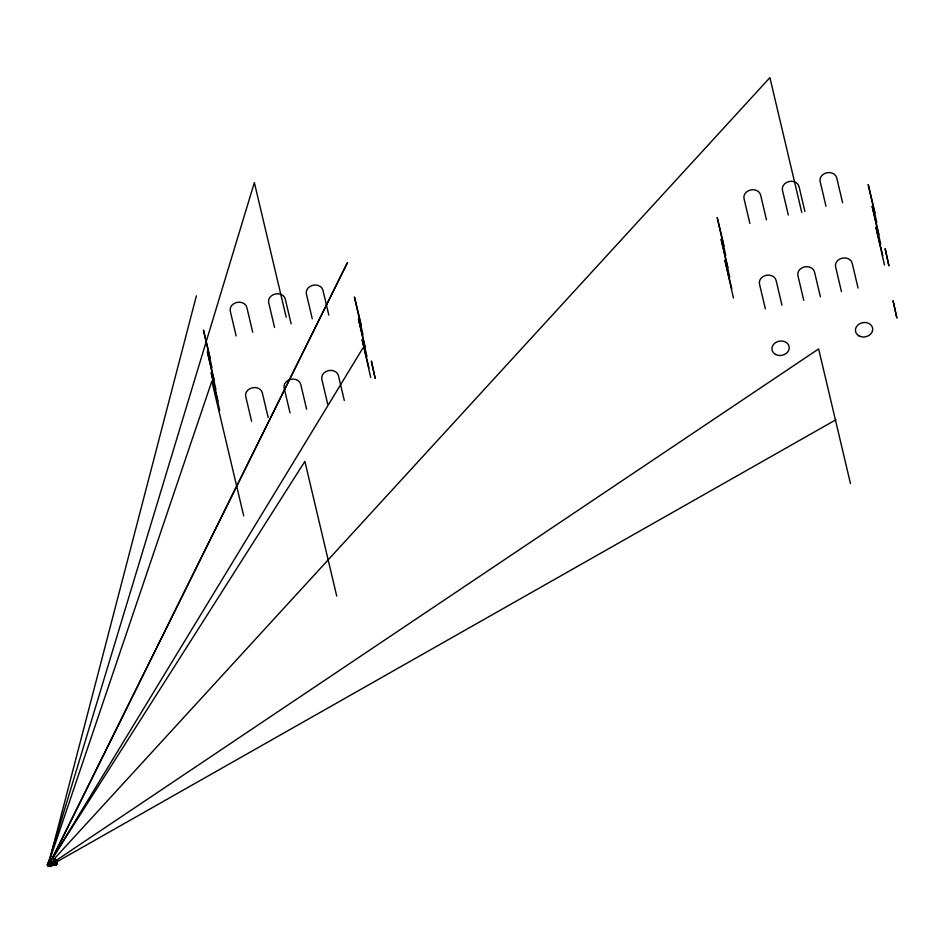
<?xml version="1.0" encoding="UTF-8"?>
<svg xmlns="http://www.w3.org/2000/svg" width="944" height="944" viewBox="0 0 944 944"><rect width="100%" height="100%" fill="white"/><g stroke="black" fill="none" stroke-linecap="round" stroke-linejoin="round"><path stroke-width="1.42" d="M50.752 862.214L54.363 861.317L50.681 861.978L51.531 865.884L47.92 865.86L48.014 863.146L47.2 864.515L47.755 865.152C48.793 865.164 46.516 863.3 49.383 863.3C52.699 859.229 50.056 873.212 50.138 862.568M362.85 348.124L50.575 861.624L49.064 861.955L196.387 295.802M49.194 859.901L49.454 860.149M49.654 862.851L50.292 862.651M54.717 860.421L54.74 858.71L55.059 860.421M54.964 858.887L55.141 860.421M55.46 861.636L50.87 862.863M49.395 859.571L254.361 182.57L286.197 317.243M54.386 861.424L55.165 865.093L56.675 864.763L55.708 860.491L54.197 860.822L54.705 859.488L56.251 861.376M50.067 864.256L50.646 863.937L49.949 864.09M55.92 864.928L54.882 861.801M55.165 862.934C56.097 861.73 54.445 865.849 56.262 864.846M50.02 866.214L48.911 861.093L49.56 860.609L50.575 861.624L347.38 262.751L50.681 861.978M49.902 862.356L304.877 461.38L336.713 596.042M49.784 860.019L49.902 861.471M49.69 860.834L49.23 862.438L47.884 862.592L49.23 862.438L49.69 860.834L50.575 861.223L51.531 865.884M50.893 862.969L50.008 862.568L49.536 864.185C46.575 865.211 51.259 864.692 49.171 862.309M54.209 860.432L55.708 860.102M54.681 863.064L835.841 419.809M54.551 858.521L769.903 77.644L801.739 212.317M48.014 863.146L47.92 865.86M49.985 861.471L49.477 861.471M47.542 864.279L47.436 865.624M55.035 861.235L818.637 348.926L850.473 483.588M49.749 862.639L50.681 866.356M48.911 861.093L50.421 860.763L50.976 863.323L54.61 862.521L54.044 859.972L54.705 859.488L55.708 860.491M56.416 860.727L56.628 861.707L55.141 861.447L56.416 862.71L55.814 860.857L56.416 860.727L56.675 864.763M56.475 860.857L54.988 860.598L54.823 859.713M52.05 862.309L54.481 861.683M52.073 862.415L54.492 861.884M51 863.43L54.622 862.627L54.858 863.76L51.259 864.669M51.495 865.672L55.165 865.093M47.766 864.149L47.884 862.592L48.616 865.837M54.811 860.444L54.551 858.757L56.109 865.176M49.843 861.117L49.737 859.807M57.112 863.017L57.112 863.748M50.421 860.763L49.56 860.609L49.064 861.955L211.857 381.175L243.694 515.849M55.271 861.435L56.286 865.011M50.162 863.465L51.047 863.854M47.896 864.704L48.451 865.117L48.286 864.409M55.814 860.857L55.554 859.642L54.044 859.972L54.197 860.822M875.053 212.978L868.209 184.54L876.752 222.359M878.994 234.678L872.138 206.252L880.693 244.059M882.758 255.6L875.902 227.162L884.457 264.981M842.591 202.665L836.714 177.814A8.496 7.033 -10.3 0 0 826.802 172.787A8.496 7.033 -10.3 0 0 820.124 181.449L826 206.299M858.061 288.05L852.184 263.187A8.496 7.033 -10.3 0 0 842.272 258.16A8.496 7.033 -10.3 0 0 835.593 266.822L841.47 291.672M804.902 211.397L799.025 186.546A8.496 7.033 -10.3 0 0 789.113 181.519A8.496 7.033 -10.3 0 0 782.434 190.169L788.311 215.031M820.371 296.77L814.495 271.919A8.496 7.033 -10.3 0 0 804.583 266.892A8.496 7.033 -10.3 0 0 797.904 275.554L803.781 300.404M766.481 219.834L760.604 194.983A8.496 7.033 -10.3 0 0 750.692 189.945A8.496 7.033 -10.3 0 0 744.014 198.606L749.89 223.457M781.951 305.207L776.074 280.356A8.496 7.033 -10.3 0 0 766.162 275.329A8.496 7.033 -10.3 0 0 759.483 283.991L765.36 308.841M724.06 246.03L717.216 217.592L725.759 255.411M727.989 267.73L721.145 239.304L729.688 277.111M731.753 288.652L724.909 260.214L733.453 298.033M361.304 325.432L354.448 296.994L363.003 334.801M365.234 347.132L358.46 318.812L366.933 356.513M368.998 368.042L362.142 339.616L370.697 377.423M328.831 315.119L322.954 290.268A8.496 7.033 -10.3 0 0 313.042 285.241A8.496 7.033 -10.3 0 0 306.375 293.903L312.252 318.753M344.3 400.48L338.424 375.629A8.496 7.033 -10.3 0 0 328.512 370.603A8.496 7.033 -10.3 0 0 321.833 379.264L327.71 404.115M291.141 323.851L285.265 299A8.496 7.033 -10.3 0 0 275.353 293.973A8.496 7.033 -10.3 0 0 268.686 302.623L274.562 327.485M306.611 409.212L300.735 384.361A8.496 7.033 -10.3 0 0 290.823 379.323A8.496 7.033 -10.3 0 0 284.144 387.984L290.02 412.847M252.721 332.288L246.844 307.437A8.496 7.033 -10.3 0 0 236.932 302.41A8.496 7.033 -10.3 0 0 230.265 311.06L236.13 335.922M268.19 417.649L262.314 392.787A8.496 7.033 -10.3 0 0 252.402 387.76A8.496 7.033 -10.3 0 0 245.723 396.421L251.6 421.272M210.311 358.472L203.456 330.046L212.011 367.853M214.241 380.184L207.385 351.746L215.94 389.565M218.005 401.094L211.232 372.774L219.704 410.475M54.929 861.518L55.826 865.235M50.964 866.297L49.395 859.807L49.654 861.494M54.622 862.627L54.315 861.188M51.967 864.515L52.191 865.459M57.265 862.049L56.628 861.601L57.265 862.049M48.203 863.831L47.554 864.09L48.215 863.819M885.177 248.815L888.859 265.653L885.177 248.815M893.118 300.935L896.8 317.774L893.118 300.935M371.417 361.269L375.098 378.107L371.417 361.269M775.484 354.378A8.697 7.198 -10.3 0 0 789.184 348.525A8.697 7.198 -10.3 0 0 777.065 341.822A8.697 7.198 -10.3 0 0 775.484 354.378M858.981 335.887A8.697 7.198 -10.3 0 0 872.681 330.034A8.697 7.198 -10.3 0 0 860.562 323.332A8.697 7.198 -10.3 0 0 858.981 335.887"/></g></svg>
